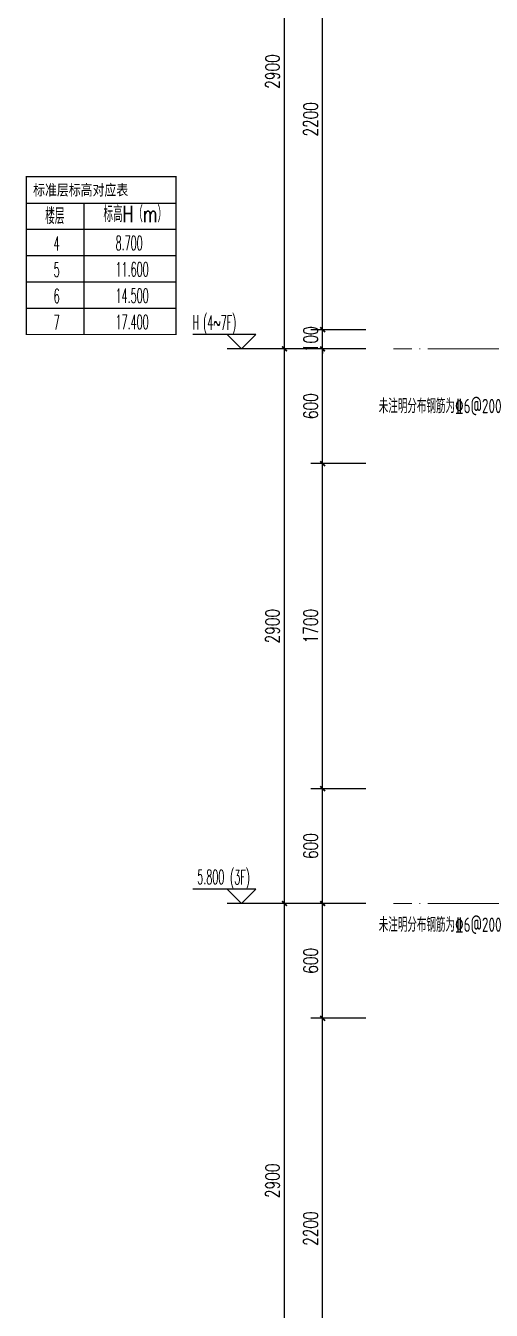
# Model space of a CAD drawing. Extents: x -1712635 to -854203, y -534641 to -21985.
# Drawn here: x -976671 to -974236, y -160218 to -153501 of the extents above; entities that cross this region are included whole.
import ezdxf

# ---------------------------------------------------------------- set-up
doc = ezdxf.new("R2010")
doc.units = 0
doc.header["$LTSCALE"] = 1000
doc.linetypes.add('DOTE', pattern=[2.42, 2, -0.2, 0.02, -0.2])
doc.layers.get('0').update_dxf_attribs({"linetype": 'CONTINUOUS'})
doc.layers.get('Defpoints').update_dxf_attribs({"linetype": 'CONTINUOUS'})
for name, color, linetype in [('C-Sheet-图框', 101, 'CONTINUOUS'), ('DIM_ELEV', 3, 'CONTINUOUS'), ('PUB_DIM', 3, 'CONTINUOUS'), ('PUB_TEXT', 2, 'CONTINUOUS'), ('REIN', 6, 'CONTINUOUS'), ('S-引出线', 40, 'CONTINUOUS'), ('TEXT', 2, 'CONTINUOUS')]:
    doc.layers.add(name, color=color, linetype=linetype)
doc.layers.add('DOTE', color=19, linetype='DOTE', lineweight=9)
doc.styles.add('_TCH_DIM', font='SIMPLEX.shx', dxfattribs={"width": 0.7, "bigfont": 'GBCBIG.shx'})
doc.styles.add('_TCH_DIM_T3', font='SIMPLEX', dxfattribs={"width": 0.705882, "bigfont": 'GBCBIG'})
doc.styles.add('TSSD_REIN', font='tssdeng.shx', dxfattribs={"width": 0.7, "height": 300, "bigfont": 'tssdchn.shx'})
doc.styles.add('宋体', font='', dxfattribs={"height": 50})
doc.styles.get('宋体').set_extended_font_data('SimSun')
doc.dimstyles.new('_TCH_ARCH&&25', dxfattribs={"dimtxt": 74.375, "dimasz": 25, "dimexe": 62.5, "dimexo": 75, "dimgap": 25, "dimtad": 1, "dimdec": 0, "dimzin": 0, "dimdsep": 46, "dimtxsty": '_TCH_DIM_T3', "dimblk": 'ARCHTICK', "dimcen": 0.09, "dimclrt": 7, "dimazin": 0, "dimtfac": 1, "dimtdec": 0, "dimtix": 1, "dimtmove": 2, "dimatfit": 3, "dimldrblk": 'ARCHTICK', "dimfxl": 0, "dimtolj": 1, "dimtzin": 0, "dimarcsym": 0})

# ---------------------------------------------------------------- blocks, each defined once
blk = doc.blocks.new('_ArchTick')
at = {"color": 0, "const_width": 0.35}
blk.add_lwpolyline([(-0.5, -0.5), (0.5, 0.5)], dxfattribs=at)
blk = doc.blocks.new('*D3217')
at = {"layer": 'Defpoints', "color": 0}
for p in [(-975118, -158690.5), (-974818, -158690.5), (-974818, -160890.5)]:
    blk.add_point(p, dxfattribs=at)
at = {"layer": 'PUB_DIM', "color": 0, "lineweight": -2}
for p, q in [((-974893, -158690.5), (-975180.5, -158690.5)), ((-975118, -160890.5), (-975118, -158690.5)), ((-974893, -160890.5), (-975180.5, -160890.5))]:
    blk.add_line(p, q, dxfattribs=at)
at = {"layer": 'PUB_DIM', "color": 0, "lineweight": -2, "xscale": 25, "yscale": 25, "zscale": 25}
for p, rotation in [((-975118, -158690.5), 90), ((-975118, -160890.5), 270)]:
    blk.add_blockref('_ArchTick', p, dxfattribs=dict(at, rotation=rotation))
at = {"layer": 'PUB_DIM', "color": 7, "insert": (-975180.2, -159790.5), "char_height": 74.38, "attachment_point": 5, "rotation": 90, "style": '_TCH_DIM_T3'}
blk.add_mtext('\\A1;2200', dxfattribs=at)
blk = doc.blocks.new('*D3218')
at = {"layer": 'Defpoints', "color": 0}
for p in [(-975118, -158090.5), (-974818, -158090.5), (-974818, -158690.5)]:
    blk.add_point(p, dxfattribs=at)
at = {"layer": 'PUB_DIM', "color": 0, "lineweight": -2}
for p, q in [((-974893, -158090.5), (-975180.5, -158090.5)), ((-975118, -158690.5), (-975118, -158090.5)), ((-974893, -158690.5), (-975180.5, -158690.5))]:
    blk.add_line(p, q, dxfattribs=at)
at = {"layer": 'PUB_DIM', "color": 0, "lineweight": -2, "xscale": 25, "yscale": 25, "zscale": 25}
for p, rotation in [((-975118, -158090.5), 90), ((-975118, -158690.5), 270)]:
    blk.add_blockref('_ArchTick', p, dxfattribs=dict(at, rotation=rotation))
at = {"layer": 'PUB_DIM', "color": 7, "insert": (-975180.2, -158390.5), "char_height": 74.38, "attachment_point": 5, "rotation": 90, "style": '_TCH_DIM_T3'}
blk.add_mtext('\\A1;600', dxfattribs=at)
blk = doc.blocks.new('*D3219')
at = {"layer": 'Defpoints', "color": 0}
for p in [(-975118, -157490.5), (-974818, -157490.5), (-974818, -158090.5)]:
    blk.add_point(p, dxfattribs=at)
at = {"layer": 'PUB_DIM', "color": 0, "lineweight": -2}
for p, q in [((-974893, -157490.5), (-975180.5, -157490.5)), ((-975118, -158090.5), (-975118, -157490.5)), ((-974893, -158090.5), (-975180.5, -158090.5))]:
    blk.add_line(p, q, dxfattribs=at)
at = {"layer": 'PUB_DIM', "color": 0, "lineweight": -2, "xscale": 25, "yscale": 25, "zscale": 25}
for p, rotation in [((-975118, -157490.5), 90), ((-975118, -158090.5), 270)]:
    blk.add_blockref('_ArchTick', p, dxfattribs=dict(at, rotation=rotation))
at = {"layer": 'PUB_DIM', "color": 7, "insert": (-975180.2, -157790.5), "char_height": 74.38, "attachment_point": 5, "rotation": 90, "style": '_TCH_DIM_T3'}
blk.add_mtext('\\A1;600', dxfattribs=at)
blk = doc.blocks.new('*D3220')
at = {"layer": 'Defpoints', "color": 0}
for p in [(-975118, -155790.5), (-974818, -155790.5), (-974818, -157490.5)]:
    blk.add_point(p, dxfattribs=at)
at = {"layer": 'PUB_DIM', "color": 0, "lineweight": -2}
for p, q in [((-974893, -155790.5), (-975180.5, -155790.5)), ((-975118, -157490.5), (-975118, -155790.5)), ((-974893, -157490.5), (-975180.5, -157490.5))]:
    blk.add_line(p, q, dxfattribs=at)
at = {"layer": 'PUB_DIM', "color": 0, "lineweight": -2, "xscale": 25, "yscale": 25, "zscale": 25}
for p, rotation in [((-975118, -155790.5), 90), ((-975118, -157490.5), 270)]:
    blk.add_blockref('_ArchTick', p, dxfattribs=dict(at, rotation=rotation))
at = {"layer": 'PUB_DIM', "color": 7, "insert": (-975180.2, -156640.5), "char_height": 74.38, "attachment_point": 5, "rotation": 90, "style": '_TCH_DIM_T3'}
blk.add_mtext('\\A1;1700', dxfattribs=at)
blk = doc.blocks.new('*D3221')
at = {"layer": 'Defpoints', "color": 0}
for p in [(-975118, -155190.5), (-974818, -155190.5), (-974818, -155790.5)]:
    blk.add_point(p, dxfattribs=at)
at = {"layer": 'PUB_DIM', "color": 0, "lineweight": -2}
for p, q in [((-974893, -155190.5), (-975180.5, -155190.5)), ((-975118, -155790.5), (-975118, -155190.5)), ((-974893, -155790.5), (-975180.5, -155790.5))]:
    blk.add_line(p, q, dxfattribs=at)
at = {"layer": 'PUB_DIM', "color": 0, "lineweight": -2, "xscale": 25, "yscale": 25, "zscale": 25}
for p, rotation in [((-975118, -155190.5), 90), ((-975118, -155790.5), 270)]:
    blk.add_blockref('_ArchTick', p, dxfattribs=dict(at, rotation=rotation))
at = {"layer": 'PUB_DIM', "color": 7, "insert": (-975180.2, -155490.5), "char_height": 74.38, "attachment_point": 5, "rotation": 90, "style": '_TCH_DIM_T3'}
blk.add_mtext('\\A1;600', dxfattribs=at)
blk = doc.blocks.new('*D3222')
at = {"layer": 'Defpoints', "color": 0}
for p in [(-975118, -155090.5), (-974818, -155090.5), (-974818, -155190.5)]:
    blk.add_point(p, dxfattribs=at)
at = {"layer": 'PUB_DIM', "color": 0, "lineweight": -2}
for p, q in [((-975118, -155090.5), (-975118, -155065.5)), ((-974893, -155090.5), (-975180.5, -155090.5)), ((-975118, -155190.5), (-975118, -155090.5)), ((-974893, -155190.5), (-975180.5, -155190.5)), ((-975118, -155190.5), (-975118, -155215.5))]:
    blk.add_line(p, q, dxfattribs=at)
at = {"layer": 'PUB_DIM', "color": 0, "lineweight": -2, "xscale": 25, "yscale": 25, "zscale": 25}
for p, rotation in [((-975118, -155090.5), 270), ((-975118, -155190.5), 90)]:
    blk.add_blockref('_ArchTick', p, dxfattribs=dict(at, rotation=rotation))
at = {"layer": 'PUB_DIM', "color": 7, "insert": (-975180.2, -155140.5), "char_height": 74.38, "attachment_point": 5, "rotation": 90, "style": '_TCH_DIM_T3'}
blk.add_mtext('\\A1;100', dxfattribs=at)
blk = doc.blocks.new('*D3223')
at = {"layer": 'Defpoints', "color": 0}
for p in [(-975118, -152890.5), (-974818, -152890.5), (-974818, -155090.5)]:
    blk.add_point(p, dxfattribs=at)
at = {"layer": 'PUB_DIM', "color": 0, "lineweight": -2}
for p, q in [((-974893, -152890.5), (-975180.5, -152890.5)), ((-975118, -155090.5), (-975118, -152890.5)), ((-974893, -155090.5), (-975180.5, -155090.5))]:
    blk.add_line(p, q, dxfattribs=at)
at = {"layer": 'PUB_DIM', "color": 0, "lineweight": -2, "xscale": 25, "yscale": 25, "zscale": 25}
for p, rotation in [((-975118, -152890.5), 90), ((-975118, -155090.5), 270)]:
    blk.add_blockref('_ArchTick', p, dxfattribs=dict(at, rotation=rotation))
at = {"layer": 'PUB_DIM', "color": 7, "insert": (-975180.2, -153990.5), "char_height": 74.38, "attachment_point": 5, "rotation": 90, "style": '_TCH_DIM_T3'}
blk.add_mtext('\\A1;2200', dxfattribs=at)
blk = doc.blocks.new('*D3232')
at = {"layer": 'Defpoints', "color": 0}
for p in [(-975318, -158090.5), (-974818, -158090.5), (-974818, -160990.5)]:
    blk.add_point(p, dxfattribs=at)
at = {"layer": 'PUB_DIM', "color": 0, "lineweight": -2}
for p, q in [((-974893, -158090.5), (-975380.5, -158090.5)), ((-975318, -160990.5), (-975318, -158090.5)), ((-974893, -160990.5), (-975380.5, -160990.5))]:
    blk.add_line(p, q, dxfattribs=at)
at = {"layer": 'PUB_DIM', "color": 0, "lineweight": -2, "xscale": 25, "yscale": 25, "zscale": 25}
for p, rotation in [((-975318, -158090.5), 90), ((-975318, -160990.5), 270)]:
    blk.add_blockref('_ArchTick', p, dxfattribs=dict(at, rotation=rotation))
at = {"layer": 'PUB_DIM', "color": 7, "insert": (-975380.2, -159540.5), "char_height": 74.38, "attachment_point": 5, "rotation": 90, "style": '_TCH_DIM_T3'}
blk.add_mtext('\\A1;2900', dxfattribs=at)
blk = doc.blocks.new('*D3233')
at = {"layer": 'Defpoints', "color": 0}
for p in [(-975318, -155190.5), (-974818, -155190.5), (-974818, -158090.5)]:
    blk.add_point(p, dxfattribs=at)
at = {"layer": 'PUB_DIM', "color": 0, "lineweight": -2}
for p, q in [((-974893, -155190.5), (-975380.5, -155190.5)), ((-975318, -158090.5), (-975318, -155190.5)), ((-974893, -158090.5), (-975380.5, -158090.5))]:
    blk.add_line(p, q, dxfattribs=at)
at = {"layer": 'PUB_DIM', "color": 0, "lineweight": -2, "xscale": 25, "yscale": 25, "zscale": 25}
for p, rotation in [((-975318, -155190.5), 90), ((-975318, -158090.5), 270)]:
    blk.add_blockref('_ArchTick', p, dxfattribs=dict(at, rotation=rotation))
at = {"layer": 'PUB_DIM', "color": 7, "insert": (-975380.2, -156640.5), "char_height": 74.38, "attachment_point": 5, "rotation": 90, "style": '_TCH_DIM_T3'}
blk.add_mtext('\\A1;2900', dxfattribs=at)
blk = doc.blocks.new('*D3234')
at = {"layer": 'Defpoints', "color": 0}
for p in [(-975318, -152290.5), (-974818, -152290.5), (-974818, -155190.5)]:
    blk.add_point(p, dxfattribs=at)
at = {"layer": 'PUB_DIM', "color": 0, "lineweight": -2}
for p, q in [((-974893, -152290.5), (-975380.5, -152290.5)), ((-975318, -155190.5), (-975318, -152290.5)), ((-974893, -155190.5), (-975380.5, -155190.5))]:
    blk.add_line(p, q, dxfattribs=at)
at = {"layer": 'PUB_DIM', "color": 0, "lineweight": -2, "xscale": 25, "yscale": 25, "zscale": 25}
for p, rotation in [((-975318, -152290.5), 90), ((-975318, -155190.5), 270)]:
    blk.add_blockref('_ArchTick', p, dxfattribs=dict(at, rotation=rotation))
at = {"layer": 'PUB_DIM', "color": 7, "insert": (-975380.2, -153740.5), "char_height": 74.38, "attachment_point": 5, "rotation": 90, "style": '_TCH_DIM_T3'}
blk.add_mtext('\\A1;2900', dxfattribs=at)
blk = doc.blocks.new('20210809.02275929')
at = {"layer": 'REIN', "const_width": 9}
for points in [[(88113.3, 67634.2), (88113.3, 67738.1), (88457.1, 67738.1), (88457.1, 66580.9), (88250.3, 66580.9), (88250.3, 66645.6)], [(89233.9, 66808.4), (89233.9, 67063.1), (88395.2, 67063.1), (88395.2, 66980.3), (89209.6, 66980.3), (89209.6, 67044.5)]]:
    blk.add_lwpolyline(points, dxfattribs=at)
at = {"layer": 'REIN', "const_width": 8}
for points in [[(88126.4, 67722.7, 1), (88134.4, 67722.7, 1)], [(88283, 67722.7, 1), (88291, 67722.7, 1)], [(88439.4, 67722.7, 1), (88447.4, 67722.7, 1)], [(88438, 67557.9, 1), (88446, 67557.9, 1)], [(88438, 67388.8, 1), (88446, 67388.8, 1)], [(88438, 67222.2, 1), (88446, 67222.2, 1)], [(88406.9, 67048.5, 1), (88414.9, 67048.5, 1)], [(88439.8, 67048.5, 1), (88447.8, 67048.5, 1)], [(88613, 67048.5, 1), (88621, 67048.5, 1)], [(88794.1, 67048.5, 1), (88802.1, 67048.5, 1)], [(88975.4, 67048.5, 1), (88983.4, 67048.5, 1)], [(88406.9, 66993.5, 1), (88414.9, 66993.5, 1)], [(88439.8, 66993.5, 1), (88447.8, 66993.5, 1)], [(88613, 66993.5, 1), (88621, 66993.5, 1)], [(88794.1, 66993.5, 1), (88802.1, 66993.5, 1)], [(88975.4, 66993.5, 1), (88983.4, 66993.5, 1)], [(88438, 66837.3, 1), (88446, 66837.3, 1)], [(88438, 66715.1, 1), (88446, 66715.1, 1)], [(88260.3, 66596.4, 1), (88268.3, 66596.4, 1)], [(88438, 66596.4, 1), (88446, 66596.4, 1)]]:
    blk.add_lwpolyline(points, format="xyb", close=True, dxfattribs=at)
at = {"layer": 'S-引出线'}
blk.add_line((88457.1, 66768.4), (88755, 66768.4), dxfattribs=at)
blk.add_lwpolyline([(88746.9, 66980.3), (88746.9, 66873.3), (89002.9, 66873.3)], dxfattribs=at)
at = {"layer": 'TEXT', "style": 'TSSD_REIN', "width": 0.7}
for s, p in [('未注明分布钢筋为%%1326@200', (87152, 67014.4)), ('%%1328@150', (88755.1, 66874.3)), ('\x848@200', (88495.7, 66780.1))]:
    blk.add_text(s, height=75, rotation=0, dxfattribs=at).set_placement(p)
blk = doc.blocks.new('20210809.02275603')
at = {"layer": 'REIN', "const_width": 9}
for points in [[(88254.7, 67181.9), (88254.7, 67248.8), (88457.1, 67248.8), (88457.1, 66580.9), (88250.3, 66580.9), (88250.3, 66645.6)], [(89233.9, 66808.4), (89233.9, 67063.1), (88398.8, 67063.1), (88398.8, 66980.3), (89209.6, 66980.3), (89209.6, 67044.5)]]:
    blk.add_lwpolyline(points, dxfattribs=at)
at = {"layer": 'REIN', "const_width": 8}
for points in [[(88265.7, 67235, 1), (88273.7, 67235, 1)], [(88439.8, 67232.2, 1), (88447.8, 67232.2, 1)], [(88410.4, 67048.5, 1), (88418.4, 67048.5, 1)], [(88439.8, 67048.5, 1), (88447.8, 67048.5, 1)], [(88613, 67048.5, 1), (88621, 67048.5, 1)], [(88794.1, 67048.5, 1), (88802.1, 67048.5, 1)], [(88975.4, 67048.5, 1), (88983.4, 67048.5, 1)], [(88410.4, 66993.5, 1), (88418.4, 66993.5, 1)], [(88439.8, 66993.5, 1), (88447.8, 66993.5, 1)], [(88613, 66993.5, 1), (88621, 66993.5, 1)], [(88794.1, 66993.5, 1), (88802.1, 66993.5, 1)], [(88975.4, 66993.5, 1), (88983.4, 66993.5, 1)], [(88260.3, 66596.4, 1), (88268.3, 66596.4, 1)], [(88438, 66596.4, 1), (88446, 66596.4, 1)]]:
    blk.add_lwpolyline(points, format="xyb", close=True, dxfattribs=at)
at = {"layer": 'S-引出线'}
blk.add_line((88457.1, 66768.4), (88755, 66768.4), dxfattribs=at)
blk.add_lwpolyline([(88746.9, 66980.3), (88746.9, 66873.3), (89002.9, 66873.3)], dxfattribs=at)
at = {"layer": 'TEXT', "style": 'TSSD_REIN', "width": 0.7}
for s, p in [('未注明分布钢筋为%%1326@200', (87152, 66826.2)), ('%%1328@150', (88755.1, 66874.3)), ('\x848@200', (88495.7, 66780.1))]:
    blk.add_text(s, height=75, rotation=0, dxfattribs=at).set_placement(p)
blk = doc.blocks.new('20210902.15310781')
at = {"layer": 'DOTE', "color": 1, "linetype": 'DOTE', "ltscale": 0.2}
for p, q in [((87879, -123445.9), (84878.9, -123445.9)), ((87879, -126345.9), (84878.9, -126345.9))]:
    blk.add_line(p, q, dxfattribs=at)

msp = doc.modelspace()

# ---------------------------------------------------------------- linework, layer by layer
at = {"layer": 'C-Sheet-图框', "color": 0}
for p, q in [((-976667.85, -154428.02), (-975885.09, -154428.02)), ((-976667.85, -154428.02), (-975885.09, -154428.02)), ((-976367.53, -154428.02), (-976367.53, -155115.52)), ((-976667.85, -154565.52), (-975885.09, -154565.52)), ((-976667.85, -154703.02), (-975885.09, -154703.02)), ((-976667.85, -154840.52), (-975885.09, -154840.52)), ((-976667.85, -154978.02), (-975885.09, -154978.02))]:
    msp.add_line(p, q, dxfattribs=at)
at = {"layer": 'C-Sheet-图框', "color": 0, "const_width": 6}
msp.add_lwpolyline([(-976667.85, -155115.52), (-975885.09, -155115.52), (-975885.09, -154290.52), (-976667.85, -154290.52)], close=True, dxfattribs=at)
at = {"layer": 'DIM_ELEV'}
for p, q in [((-975468.01, -155115.52), (-975796.01, -155115.52)), ((-975543.01, -155190.52), (-975618.01, -155115.52)), ((-975543.01, -155190.52), (-975468.01, -155115.52)), ((-975118.01, -155190.52), (-975618.01, -155190.52))]:
    msp.add_line(p, q, dxfattribs=at)
at = {"layer": 'DIM_ELEV', "color": 1}
for p, q in [((-975468.01, -158015.52), (-975796.01, -158015.52)), ((-975543.01, -158090.52), (-975618.01, -158015.52)), ((-975543.01, -158090.52), (-975468.01, -158015.52)), ((-975118.01, -158090.52), (-975618.01, -158090.52))]:
    msp.add_line(p, q, dxfattribs=at)

# ---------------------------------------------------------------- block references
at = {"layer": 'DOTE'}
msp.add_blockref('20210902.15310781', (-1059626.86, -31744.62), dxfattribs=at)
at = {"layer": 'REIN'}
for name, p in [('20210809.02275603', (-1061976.81, -222353.31)), ('20210809.02275929', (-1061976.81, -225253.32))]:
    msp.add_blockref(name, p, dxfattribs=at)

# ---------------------------------------------------------------- texts
at = {"layer": 'PUB_TEXT', "color": 2, "style": '宋体', "width": 0.8}
msp.add_text('标准层标高对应表', height=56.962, dxfattribs=at).set_placement((-976631.86, -154388.08))
at = {"layer": 'PUB_TEXT', "style": '_TCH_DIM'}
for s, height, width, p in [('楼层', 84.397, 0.7, (-976568.72, -154538.54)), ('标高H（m）', 84.397, 0.7, (-976264.2, -154527.45)), ('4', 74.38, 0.494118, (-976524.42, -154676.68)), ('8.700', 74.375, 0.494118, (-976201.05, -154674.78)), ('5', 74.38, 0.494118, (-976524.42, -154814.18)), ('11.600', 74.375, 0.494118, (-976201.05, -154812.28)), ('6', 74.38, 0.494118, (-976524.42, -154951.68)), ('14.500', 74.375, 0.494118, (-976201.05, -154949.78)), ('7', 74.38, 0.494118, (-976524.42, -155089.18)), ('17.400', 74.375, 0.494118, (-976201.05, -155087.28)), ('H', 74.38, 0.494118, (-975798.61, -155089.27)), ('(4~7F)', 74.375, 0.494118, (-975742.83, -155090.49))]:
    msp.add_text(s, height=height, dxfattribs=dict(at, width=width)).set_placement(p)
at = {"layer": 'PUB_TEXT', "color": 1, "style": '_TCH_DIM', "width": 0.494118}
for s, p in [('(3F)', (-975601.96, -157990.49)), ('5.800', (-975774.11, -157989.27))]:
    msp.add_text(s, height=74.375, dxfattribs=at).set_placement(p)

# ---------------------------------------------------------------- dimensions: what is measured, and where the dimension line sits
at = {"layer": 'PUB_DIM'}
for p1, p2, distance, picture, middle in [((-974818.01, -155190.52), (-974818.01, -152290.52), 500, '*D3234', (-975380.2, -153740.52)), ((-974818.01, -155090.52), (-974818.01, -152890.52), 300, '*D3223', (-975180.2, -153990.52)), ((-974818.01, -155190.52), (-974818.01, -155090.52), 300, '*D3222', (-975180.2, -155140.52)), ((-974818.01, -158090.52), (-974818.01, -155190.52), 500, '*D3233', (-975380.2, -156640.52)), ((-974818.01, -155790.52), (-974818.01, -155190.52), 300, '*D3221', (-975180.2, -155490.52)), ((-974818.01, -157490.48), (-974818.01, -155790.52), 300, '*D3220', (-975180.2, -156640.5)), ((-974818.01, -158090.52), (-974818.01, -157490.48), 300, '*D3219', (-975180.2, -157790.5)), ((-974818.01, -160990.52), (-974818.01, -158090.52), 500, '*D3232', (-975380.2, -159540.52)), ((-974818.01, -158690.52), (-974818.01, -158090.52), 300, '*D3218', (-975180.2, -158390.52)), ((-974818.01, -160890.52), (-974818.01, -158690.52), 300, '*D3217', (-975180.2, -159790.52))]:
    dim = msp.add_aligned_dim(p1=p1, p2=p2, distance=distance, dimstyle='_TCH_ARCH&&25', dxfattribs=at)
    dim.commit()
    dim.dimension.update_dxf_attribs({"geometry": picture, "text_midpoint": middle})

doc.saveas('drawing.dxf')
